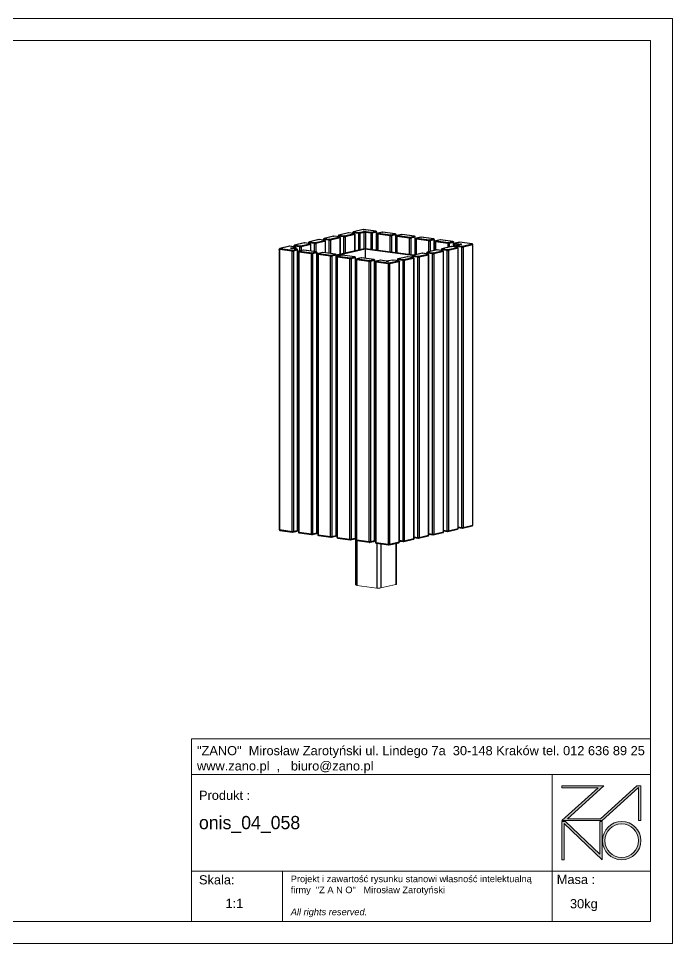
# Model space of a CAD drawing. Header units: millimetres. Extents: x -2011 to 3929, y -1596 to 2604.
# Drawn here: x 959 to 3929, y -1596 to 2604 of the extents above; entities that cross this region are included whole.
import ezdxf

# ---------------------------------------------------------------- set-up
doc = ezdxf.new("R2010")
doc.units = ezdxf.units.MM
doc.layers.add('tabelka', color=155, linetype='Continuous')

# ---------------------------------------------------------------- blocks, each defined once
blk = doc.blocks.new('zano')
at = {"layer": 'Defpoints', "lineweight": 5}
for points in [[(6270.2, 3716.2), (6270.2, 3707.4), (6434.8, 3707.4), (6270.2, 3558.4), (6452.4, 3558.4), (6617.9, 3708.2), (6617.9, 3558.4), (6628.6, 3558.4), (6628.6, 3716.2), (6610.7, 3716.2), (6446.1, 3567.2), (6295.4, 3567.2), (6459.9, 3716.2), (6270.2, 3716.2), (6270.2, 3707.4)], [(6270.2, 3554.4), (6286.2, 3554.4), (6441.7, 3405.6), (6441.7, 3554.4), (6452.4, 3554.4), (6452.4, 3380.5), (6281, 3544.6), (6281, 3380.5), (6270.2, 3380.5)]]:
    blk.add_hatch(color=251, dxfattribs=at).paths.add_polyline_path(points)
h = blk.add_hatch(color=251, dxfattribs=at)
h.paths.add_polyline_path([(6454.7, 3467.4, 1), (6628.6, 3467.4, 1)])
h.paths.add_polyline_path([(6617.9, 3467.4, -1), (6465.4, 3467.4, -1)], flags=16)
at = {"layer": 'Defpoints', "color": 251, "lineweight": 5}
blk.add_lwpolyline([(6434.8, 3707.4), (6270.2, 3558.4), (6452.4, 3558.4), (6617.9, 3708.2), (6617.9, 3558.4), (6628.6, 3558.4), (6628.6, 3716.2), (6610.7, 3716.2), (6446.1, 3567.2), (6295.4, 3567.2), (6459.9, 3716.2), (6270.2, 3716.2), (6270.2, 3707.4), (6432.1, 3707.4)], dxfattribs=at)
for points in [[(6270.2, 3716.2), (6270.2, 3707.4), (6434.8, 3707.4), (6270.2, 3558.4), (6452.4, 3558.4), (6617.9, 3708.2), (6617.9, 3558.4), (6628.6, 3558.4), (6628.6, 3716.2), (6610.7, 3716.2), (6446.1, 3567.2), (6295.4, 3567.2), (6459.9, 3716.2), (6270.2, 3716.2), (6270.2, 3707.4)], [(6270.2, 3554.4), (6286.2, 3554.4), (6441.7, 3405.6), (6441.7, 3554.4), (6452.4, 3554.4), (6452.4, 3380.5), (6281, 3544.6), (6281, 3380.5), (6270.2, 3380.5)]]:
    blk.add_lwpolyline(points, close=True, dxfattribs=at)
for radius in [87, 76.3]:
    blk.add_circle((6541.7, 3467.4), radius, dxfattribs=at)
blk = doc.blocks.new('TABELA')
at = {"layer": 'tabelka', "lineweight": 5}
for p, q in [((4587.4, 3929.4), (6672.4, 3929.4)), ((4587.4, 3767.6), (4587.4, 3929.4)), ((4587.4, 3929.4), (6672.4, 3929.4)), ((6226.5, 3767.6), (6226.5, 3329)), ((4587.4, 3329), (6672.4, 3329)), ((5001.6, 3329), (5001.6, 3100.4)), ((6226.5, 3329), (6226.5, 3100.4))]:
    blk.add_line(p, q, dxfattribs=at)
blk.add_lwpolyline([(4587.4, 3767.6), (6672.4, 3767.6), (6672.4, 3100.4), (4587.4, 3100.4)], close=True, dxfattribs=at)
blk.add_blockref('zano', (0, 0))
at = {"layer": 'tabelka', "lineweight": 5, "attachment_point": 1}
for s, insert, char_height, width in [('{\\fArial|b0|i0|c238|p34;"ZANO"  Mirosław Zarotyński ul. Lindego 7a  30-148 Kraków tel. 012 636 89 25\\Pwww.zano.pl  ,   biuro@zano.pl}', (4613, 3896.9), 41.595, 2040.38), ('{\\fArial|b0|i0|c238|p34;Produkt : }', (4622, 3694.1), 41.595, 265.273), ('{\\fCentury Gothic|b0|i0|c238|p34;onis_04_058}', (4622, 3579.5), 60, 713.135), ('{\\fArial|b0|i0|c238|p34;Skala: }', (4622, 3310.3), 41.595, 191.675), ('{\\fArial|b0|i0|c238|p34;Masa :}', (6246.7, 3312.2), 41.595, 200.457), ('{\\fArial|b0|i0|c238|p34;1:1}', (4742.5, 3203.5), 41.595, 42.482), ('{\\fArial|b0|i0|c238|p34;30kg}', (6306.7, 3201.8), 41.595, 42.482)]:
    blk.add_mtext(s, dxfattribs=dict(at, insert=insert, char_height=char_height, width=width))
at = {"layer": 'tabelka', "color": 1, "lineweight": 5, "insert": (5038.9, 3308.9), "char_height": 30, "width": 1186.12, "attachment_point": 1}
blk.add_mtext('{\\fArial|b0|i0|c0|p34;Projekt i zawartość rysunku stanowi własność intelektualną firmy \\fArial|b0|i0|c238|p34; "Z A N O"   Mirosław Zarotyński\\fArial|b0|i1|c238|p34;\\P\\PAll rights reserved.}', dxfattribs=at)
blk = doc.blocks.new('IZOMETRIA')
for p, q in [((1738.1, 400.2), (1716.3, 395.2)), ((1738.6, 400.2), (1716.7, 395.3)), ((1751.3, 398.5), (1738.6, 400.2)), ((1751.5, 398.6), (1738.8, 400.2)), ((1748.1, 400.9), (1748.1, 399)), ((1761.6, 398.9), (1748.9, 400.6)), ((1748.9, 400.6), (1748.9, 398.9)), ((1771.5, 407.8), (1749.7, 402.8)), ((1772, 407.8), (1750.1, 402.9)), ((1750.1, 402.9), (1762.8, 401.2)), ((1762.8, 401.2), (1784.7, 406.2)), ((1786.3, 404), (1764.4, 399)), ((1784.7, 406.2), (1772, 407.8)), ((1784.9, 406.2), (1772.2, 407.9)), ((1781.5, 408.5), (1781.5, 406.6)), ((1795, 406.5), (1782.3, 408.2)), ((1782.3, 408.2), (1782.3, 406.5)), ((1804.9, 415.4), (1783.1, 410.5)), ((1805.4, 415.5), (1783.5, 410.5)), ((1783.5, 410.5), (1796.2, 408.8)), ((1786.3, 366.6), (1786.3, 404)), ((1786.7, 366.6), (1786.7, 404.2)), ((1795, 368.5), (1795, 406.5)), ((1796.2, 408.8), (1805.9, 411)), ((1807.5, 408.8), (1797.8, 406.6)), ((1797.8, 406.6), (1797.8, 369.2)), ((1834, 411.6), (1805.4, 415.5)), ((1834.2, 411.7), (1805.6, 415.5)), ((1807.5, 371.4), (1807.5, 408.8)), ((1823, 407.2), (1810.3, 408.9)), ((1810.3, 408.9), (1810.3, 371.5)), ((1811.5, 411.1), (1824.3, 409.4)), ((1823, 369.8), (1823, 407.2)), ((1824.3, 409.4), (1834, 411.6)), ((1835.6, 409.5), (1825.8, 407.3)), ((1825.8, 407.3), (1825.8, 369.4)), ((1835.6, 368.1), (1835.6, 409.5)), ((1836, 368), (1836, 409.7)), ((1837.3, 405.5), (1837.3, 367.9)), ((1866.7, 401.4), (1838.1, 405.2)), ((1838.1, 405.2), (1838.1, 367.8)), ((1848.6, 409.6), (1838.9, 407.4)), ((1849.1, 409.6), (1839.3, 407.4)), ((1839.3, 407.4), (1867.9, 403.6)), ((1877.7, 405.8), (1849.1, 409.6)), ((1877.9, 405.8), (1849.3, 409.7)), ((1866.7, 364), (1866.7, 401.4)), ((1867.9, 403.6), (1877.7, 405.8)), ((1879.3, 403.7), (1869.5, 401.4)), ((1869.5, 401.4), (1869.5, 363.6)), ((1879.3, 362.3), (1879.3, 403.7)), ((1879.7, 362.2), (1879.7, 403.9)), ((1881, 399.6), (1881, 362)), ((1910.4, 395.6), (1881.8, 399.4)), ((1881.8, 399.4), (1881.8, 361.9)), ((1892.3, 403.8), (1882.6, 401.6)), ((1892.8, 403.8), (1883, 401.6)), ((1883, 401.6), (1911.6, 397.8)), ((1921.4, 400), (1892.8, 403.8)), ((1921.6, 400), (1893, 403.8)), ((1911.6, 397.8), (1921.4, 400)), ((1647.9, 378.1), (1647.9, 376.2)), ((1671.3, 385), (1649.4, 380)), ((1671.8, 385), (1649.9, 380)), ((1649.9, 380), (1662.6, 378.3)), ((1662.6, 378.3), (1684.5, 383.3)), ((1686.1, 381.1), (1664.2, 376.2)), ((1684.5, 383.3), (1671.8, 385)), ((1684.7, 383.3), (1672, 385)), ((1681.3, 385.7), (1681.3, 383.8)), ((1694.8, 383.7), (1682.1, 385.4)), ((1682.1, 385.4), (1682.1, 383.7)), ((1704.7, 392.6), (1682.9, 387.6)), ((1705.2, 392.6), (1683.3, 387.6)), ((1683.3, 387.6), (1696, 386)), ((1686.1, 366.7), (1686.1, 381.1)), ((1686.5, 366.7), (1686.5, 381.4)), ((1694.8, 365.6), (1694.8, 383.7)), ((1696, 386), (1717.9, 390.9)), ((1719.5, 388.8), (1697.6, 383.8)), ((1697.6, 383.8), (1697.6, 365.2)), ((1717.9, 390.9), (1705.2, 392.6)), ((1718.1, 390.9), (1705.4, 392.6)), ((1714.7, 393.3), (1714.7, 391.4)), ((1728.2, 391.3), (1715.5, 393)), ((1715.5, 393), (1715.5, 391.3)), ((1716.7, 395.3), (1729.4, 393.6)), ((1719.5, 362.3), (1719.5, 388.8)), ((1719.9, 362.2), (1719.9, 389)), ((1728.2, 361.1), (1728.2, 391.3)), ((1729.4, 393.6), (1751.3, 398.5)), ((1752.9, 396.4), (1731, 391.4)), ((1731, 391.4), (1731, 360.7)), ((1752.9, 358.9), (1752.9, 396.4)), ((1753.3, 359), (1753.3, 396.6)), ((1761.6, 360.9), (1761.6, 398.9)), ((1764.4, 399), (1764.4, 361.6)), ((1910.4, 358.1), (1910.4, 395.6)), ((1922.9, 397.8), (1913.2, 395.6)), ((1913.2, 395.6), (1913.2, 357.8)), ((1922.9, 357.7), (1922.9, 397.8)), ((1923.4, 357.8), (1923.4, 398)), ((1924.7, 393.8), (1924.7, 358.1)), ((1954.1, 389.7), (1925.5, 393.5)), ((1925.5, 393.5), (1925.5, 358.3)), ((1936, 398), (1926.3, 395.8)), ((1936.5, 398), (1926.7, 395.8)), ((1926.7, 395.8), (1955.3, 392)), ((1965.1, 394.2), (1936.5, 398)), ((1965.3, 394.2), (1936.7, 398)), ((1954.1, 364.8), (1954.1, 389.7)), ((1955.3, 392), (1965.1, 394.2)), ((1966.6, 392), (1956.9, 389.8)), ((1956.9, 389.8), (1956.9, 365.5)), ((1966.6, 367.7), (1966.6, 392)), ((1967.1, 367.8), (1967.1, 392.2)), ((1968.4, 388), (1968.4, 368.1)), ((1997.8, 383.9), (1969.2, 387.7)), ((1969.2, 387.7), (1969.2, 368.3)), ((1979.7, 392.2), (1970, 390)), ((1980.1, 392.2), (1970.4, 390)), ((1970.4, 390), (1999, 386.2)), ((2008.7, 388.4), (1980.1, 392.2)), ((2009, 388.4), (1980.4, 392.2)), ((1997.8, 374.8), (1997.8, 383.9)), ((1999, 386.2), (2008.7, 388.4)), ((2010.3, 386.2), (2000.6, 384)), ((2000.6, 384), (2000.6, 375.4)), ((2010.3, 376.2), (2010.3, 386.2)), ((2010.7, 376.1), (2010.7, 386.4)), ((2012.1, 382.2), (2012.1, 375.9)), ((2023.1, 380.5), (2012.9, 381.9)), ((2012.9, 381.9), (2012.9, 375.8)), ((2023.4, 386.3), (2013.7, 384.1)), ((2023.8, 386.4), (2014.1, 384.2)), ((2014.1, 384.2), (2026.8, 382.5)), ((2027.1, 381.5), (2017.4, 379.3)), ((2027.6, 381.5), (2017.9, 379.3)), ((2017.9, 379.3), (2030.6, 377.6)), ((2052.4, 382.6), (2023.8, 386.4)), ((2052.7, 382.6), (2024.1, 386.4)), ((2030.6, 377.6), (2052.4, 382.6)), ((2054, 380.4), (2032.2, 375.4)), ((2054, -255.7), (2054, 380.4)), ((2054.4, -255.5), (2054.4, 380.6)), ((1614.5, 370.5), (1614.5, -265.7)), ((1643.9, 366.4), (1615.3, 370.2)), ((1615.3, 370.2), (1615.3, -265.9)), ((1637.9, 377.4), (1616, 372.4)), ((1638.4, 377.4), (1616.5, 372.4)), ((1616.5, 372.4), (1645.1, 368.6)), ((1651.1, 375.7), (1638.4, 377.4)), ((1651.3, 375.7), (1638.6, 377.4)), ((1641.3, 373.5), (1651.1, 375.7)), ((1654.8, 370.8), (1642.1, 372.5)), ((1655.1, 370.8), (1642.4, 372.5)), ((1643.9, -269.8), (1643.9, 366.4)), ((1645.1, 368.6), (1654.8, 370.8)), ((1652.7, 373.5), (1646.1, 372)), ((1656.4, 368.6), (1646.7, 366.4)), ((1646.7, 366.4), (1646.7, -269.7)), ((1661.4, 376.1), (1648.7, 377.8)), ((1648.7, 377.8), (1648.7, 376.1)), ((1652.7, 371.2), (1652.7, 373.5)), ((1653.1, 371.1), (1653.1, 373.7)), ((1656.4, -267.5), (1656.4, 368.6)), ((1656.8, -267.3), (1656.8, 368.9)), ((1658.2, 364.6), (1658.2, -271.5)), ((1687.6, 360.6), (1659, 364.4)), ((1659, 364.4), (1659, -271.8)), ((1669.5, 368.8), (1659.7, 366.6)), ((1669.9, 368.8), (1660.2, 366.6)), ((1660.2, 366.6), (1688.8, 362.8)), ((1661.4, 367), (1661.4, 376.1)), ((1664.2, 376.2), (1664.2, 367.6)), ((1698.5, 365), (1669.9, 368.8)), ((1698.8, 365), (1670.2, 368.8)), ((1687.6, -275.6), (1687.6, 360.6)), ((1688.8, 362.8), (1698.5, 365)), ((1700.1, 362.8), (1690.4, 360.6)), ((1690.4, 360.6), (1690.4, -275.5)), ((1700.1, -273.3), (1700.1, 362.8)), ((1700.5, -273.1), (1700.5, 363)), ((1701.9, 358.8), (1701.9, -277.3)), ((1731.3, 354.7), (1702.7, 358.5)), ((1702.7, 358.5), (1702.7, -277.6)), ((1713.2, 363), (1703.4, 360.8)), ((1713.6, 363), (1703.9, 360.8)), ((1703.9, 360.8), (1732.5, 357)), ((1742.2, 359.2), (1713.6, 363)), ((1742.5, 359.2), (1713.9, 363)), ((1732.5, 357), (1742.2, 359.2)), ((1743.8, 357), (1734.1, 354.8)), ((1743.8, -279.1), (1743.8, 357)), ((1807.5, 371.4), (1744.2, 357)), ((1809.1, 371.2), (1744.2, 356.4)), ((1809.2, 371.1), (1744.2, 356.3)), ((1809.6, 370.6), (1744.2, 355.7)), ((1744.2, -278.9), (1744.2, 357.2)), ((1756.8, 357.2), (1747.1, 355)), ((1757.3, 357.2), (1747.6, 355)), ((1785.9, 353.4), (1757.3, 357.2)), ((1786.2, 353.4), (1757.6, 357.2)), ((1918.2, 356.7), (1809.1, 371.2)), ((1809.1, 371.2), (1809.1, 371)), ((1917.9, 356.6), (1809.2, 371.1)), ((1916.8, 356.3), (1809.6, 370.6)), ((1809.6, 370.6), (1809.6, 350.3)), ((1919.5, 356.9), (1810.3, 371.5)), ((1939.1, 361.4), (1917.2, 356.4)), ((1939.5, 361.4), (1917.7, 356.4)), ((1930.4, 354.7), (1952.2, 359.7)), ((1953.8, 357.5), (1932, 352.6)), ((1952.2, 359.7), (1939.5, 361.4)), ((1952.5, 359.7), (1939.8, 361.4)), ((1949.1, 362.1), (1949.1, 360.2)), ((1962.6, 360.1), (1949.8, 361.8)), ((1949.8, 361.8), (1949.8, 360.1)), ((1972.5, 369), (1950.6, 364)), ((1972.9, 369), (1951.1, 364.1)), ((1951.1, 364.1), (1963.8, 362.4)), ((1953.8, -278.6), (1953.8, 357.5)), ((1954.2, -278.4), (1954.2, 357.8)), ((1962.6, -276), (1962.6, 360.1)), ((1963.8, 362.4), (1985.6, 367.3)), ((1987.2, 365.2), (1965.4, 360.2)), ((1965.4, 360.2), (1965.4, -275.9)), ((1985.6, 367.3), (1972.9, 369)), ((1985.9, 367.4), (1973.2, 369)), ((1982.5, 369.7), (1982.5, 367.8)), ((1996, 367.7), (1983.3, 369.4)), ((1983.3, 369.4), (1983.3, 367.7)), ((2005.9, 376.6), (1984, 371.6)), ((2006.3, 376.6), (1984.5, 371.7)), ((1984.5, 371.7), (1997.2, 370)), ((1987.2, -271), (1987.2, 365.2)), ((1987.6, -270.8), (1987.6, 365.4)), ((1996, -268.4), (1996, 367.7)), ((1997.2, 370), (2019, 374.9)), ((2020.6, 372.8), (1998.8, 367.8)), ((1998.8, 367.8), (1998.8, -268.3)), ((2019, 374.9), (2006.3, 376.6)), ((2019.3, 375), (2006.6, 376.7)), ((2015.9, 377.3), (2015.9, 375.4)), ((2029.4, 375.3), (2016.7, 377)), ((2016.7, 377), (2016.7, 375.3)), ((2020.6, -263.4), (2020.6, 372.8)), ((2021, -263.1), (2021, 373)), ((2029.4, -260.8), (2029.4, 375.3)), ((2032.2, 375.4), (2032.2, -260.7)), ((1658.2, 337.4), (1656.8, 337.1)), ((1658.2, 336.8), (1656.8, 336.5)), ((1658.2, 336.7), (1656.8, 336.3)), ((1658.2, 336.1), (1656.8, 335.8)), ((1701.9, 347.3), (1700.5, 347)), ((1701.9, 346.8), (1700.5, 346.4)), ((1701.9, 346.6), (1700.5, 346.3)), ((1701.9, 346), (1700.5, 345.7)), ((1731.3, -281.4), (1731.3, 354.7)), ((1734.1, 354.8), (1734.1, -281.3)), ((1745.6, 353), (1745.6, -283.1)), ((1775, 348.9), (1746.4, 352.7)), ((1746.4, 352.7), (1746.4, -283.4)), ((1747.6, 355), (1776.2, 351.2)), ((1775, -287.2), (1775, 348.9)), ((1776.2, 351.2), (1785.9, 353.4)), ((1787.5, 351.2), (1777.8, 349)), ((1777.8, 349), (1777.8, -287.1)), ((1787.5, -284.9), (1787.5, 351.2)), ((1787.9, -284.7), (1787.9, 351.4)), ((1789.3, 347.2), (1789.3, -288.9)), ((1818.7, 343.1), (1790.1, 346.9)), ((1790.1, 346.9), (1790.1, -289.2)), ((1800.5, 351.3), (1790.8, 349.1)), ((1801, 351.4), (1791.3, 349.2)), ((1791.3, 349.2), (1819.9, 345.3)), ((1829.6, 347.6), (1801, 351.4)), ((1829.9, 347.6), (1801.3, 351.4)), ((1818.7, -293), (1818.7, 343.1)), ((1819.9, 345.3), (1829.6, 347.6)), ((1831.2, 345.4), (1821.5, 343.2)), ((1821.5, 343.2), (1821.5, -293)), ((1831.2, -290.7), (1831.2, 345.4)), ((1831.6, -290.5), (1831.6, 345.6)), ((1833, 341.4), (1833, -294.8)), ((1862.4, 337.3), (1833.8, 341.1)), ((1833.8, 341.1), (1833.8, -295)), ((1844.2, 345.5), (1834.5, 343.3)), ((1844.7, 345.5), (1835, 343.3)), ((1835, 343.3), (1863.6, 339.5)), ((1857.4, 343.9), (1844.7, 345.5)), ((1857.7, 343.9), (1844.9, 345.6)), ((1862.4, -298.8), (1862.4, 337.3)), ((1872.3, 346.2), (1862.6, 344)), ((1872.7, 346.2), (1863, 344)), ((1863.6, 339.5), (1885.4, 344.5)), ((1887, 342.3), (1865.2, 337.3)), ((1865.2, 337.3), (1865.2, -298.8)), ((1885.4, 344.5), (1872.7, 346.2)), ((1885.7, 344.5), (1873, 346.2)), ((1882.3, 346.9), (1882.3, 345)), ((1895.8, 344.9), (1883, 346.6)), ((1883, 346.6), (1883, 344.9)), ((1905.7, 353.8), (1883.8, 348.8)), ((1906.1, 353.8), (1884.3, 348.8)), ((1884.3, 348.8), (1897, 347.1)), ((1887, -293.8), (1887, 342.3)), ((1887.4, -293.6), (1887.4, 342.5)), ((1895.8, -291.2), (1895.8, 344.9)), ((1897, 347.1), (1918.8, 352.1)), ((1920.4, 349.9), (1898.6, 345)), ((1898.6, 345), (1898.6, -291.2)), ((1918.8, 352.1), (1906.1, 353.8)), ((1919.1, 352.1), (1906.4, 353.8)), ((1915.7, 354.5), (1915.7, 352.6)), ((1929.2, 352.5), (1916.4, 354.2)), ((1916.4, 354.2), (1916.4, 352.5)), ((1917.7, 356.4), (1930.4, 354.7)), ((1920.4, -286.2), (1920.4, 349.9)), ((1920.8, -286), (1920.8, 350.1)), ((1929.2, -283.6), (1929.2, 352.5)), ((1932, 352.6), (1932, -283.6)), ((1656.8, 332.6), (1658.2, 332.4)), ((1656.8, 332.2), (1658.2, 332)), ((1656.8, 332.1), (1658.2, 331.9)), ((1656.8, 331.6), (1658.2, 331.4)), ((1700.5, 326.8), (1701.9, 326.6)), ((1700.5, 326.3), (1701.9, 326.2)), ((1700.5, 326.2), (1701.9, 326.1)), ((1700.5, 325.8), (1701.9, 325.6)), ((1744.2, 321), (1745.6, 320.8)), ((1744.2, 320.5), (1745.6, 320.3)), ((1744.2, 320.4), (1745.6, 320.2)), ((1744.2, 320), (1745.6, 319.8)), ((1787.9, 315.1), (1789.3, 315)), ((1787.9, 314.7), (1789.3, 314.5)), ((1787.9, 314.6), (1789.3, 314.4)), ((1787.9, 314.2), (1789.3, 314)), ((1831.6, 309.3), (1833, 309.1)), ((1831.6, 308.9), (1833, 308.7)), ((1831.6, 308.8), (1833, 308.6)), ((1831.6, 308.3), (1833, 308.2)), ((1656.8, -229.7), (1658.2, -229.9)), ((1700.5, -235.5), (1701.9, -235.7)), ((1700.5, -251.7), (1701.9, -251.4)), ((1744.2, -241.3), (1745.6, -241.5)), ((1744.2, -241.7), (1745.4, -241.5)), ((1744.2, -243.2), (1745.6, -242.9)), ((1787.9, -247.1), (1789.3, -247.3)), ((1788, -247.1), (1788, -391.5)), ((1615.3, -265.9), (1643.9, -269.8)), ((1616.2, -267.7), (1644.8, -271.5)), ((1645.5, -271.4), (1655.3, -269.2)), ((1646.7, -269.7), (1656.4, -267.5)), ((1656.8, -259.4), (1658.2, -259.6)), ((1656.8, -261), (1658.2, -261.2)), ((1659, -271.8), (1687.6, -275.6)), ((1700.5, -253.2), (1701.9, -252.9)), ((1831.6, -252.9), (1833, -253.1)), ((1964.2, -277.7), (1986.1, -272.7)), ((1965.4, -275.9), (1987.2, -271)), ((1987.6, -267.3), (1996, -268.4)), ((1987.6, -268.9), (1996.9, -270.1)), ((1997.6, -270.1), (2019.5, -265.1)), ((1998.8, -268.3), (2020.6, -263.4)), ((2021, -259.7), (2029.4, -260.8)), ((2021, -261.3), (2030.3, -262.5)), ((2031, -262.5), (2052.9, -257.5)), ((2032.2, -260.7), (2054, -255.7)), ((1659.9, -273.5), (1688.5, -277.3)), ((1689.2, -277.2), (1698.9, -275)), ((1690.4, -275.5), (1700.1, -273.3)), ((1702.7, -277.6), (1731.3, -281.4)), ((1703.6, -279.3), (1732.2, -283.1)), ((1732.9, -283.1), (1742.6, -280.9)), ((1734.1, -281.3), (1743.8, -279.1)), ((1746.4, -283.4), (1775, -287.2)), ((1747.3, -285.1), (1775.9, -288.9)), ((1776.6, -288.9), (1786.3, -286.7)), ((1777.8, -287.1), (1787.5, -284.9)), ((1790.1, -289.2), (1818.7, -293)), ((1790.5, -290.8), (1790.5, -392.4)), ((1791, -290.9), (1819.6, -294.7)), ((1820.3, -294.7), (1830, -292.5)), ((1821.5, -293), (1831.2, -290.7)), ((1865.2, -298.8), (1887, -293.8)), ((1887.4, -290.1), (1895.8, -291.2)), ((1887.4, -291.7), (1896.7, -292.9)), ((1897.4, -292.9), (1919.3, -287.9)), ((1898.6, -291.2), (1920.4, -286.2)), ((1920.8, -282.5), (1929.2, -283.6)), ((1920.8, -284.1), (1930.1, -285.3)), ((1930.8, -285.3), (1952.7, -280.3)), ((1932, -283.6), (1953.8, -278.6)), ((1954.2, -274.9), (1962.6, -276)), ((1954.2, -276.5), (1963.5, -277.7)), ((1833.8, -295), (1862.4, -298.8)), ((1834.7, -296.7), (1863.3, -300.6)), ((1835.9, -296.9), (1835.9, -398.5)), ((1844.9, -298.1), (1844.9, -398.2)), ((1864, -300.5), (1885.9, -295.5)), ((1879.6, -297), (1879.6, -390.3)), ((1881, -389.7), (1881, -296.7))]:
    blk.add_line(p, q)
at = {"color": 7, "linetype": 'Continuous', "lineweight": 15}
for p, q in [((1790.5, -392.4), (1835.9, -398.5)), ((1844.9, -398.2), (1879.6, -390.3))]:
    blk.add_line(p, q, dxfattribs=at)
at = {"flags": 128}
for points in [[(1738.1, 400.2), (1738.3, 400.2), (1738.6, 400.2)], [(1738.8, 400.2), (1738.8, 400.3), (1738.6, 400.2)], [(1750.1, 402.9), (1749.8, 402.9), (1749.7, 402.8)], [(1771.5, 407.8), (1771.7, 407.9), (1772, 407.8)], [(1772.2, 407.9), (1772.2, 407.9), (1772, 407.8)], [(1782.3, 408.2), (1782, 408.3), (1781.8, 408.3), (1781.6, 408.4), (1781.5, 408.5), (1781.5, 408.5)], [(1783.5, 410.5), (1783.2, 410.5), (1783.1, 410.5)], [(1784.9, 406.2), (1784.9, 406.2), (1784.7, 406.2)], [(1786.3, 404), (1786.5, 404), (1786.6, 404.1), (1786.7, 404.2), (1786.7, 404.2)], [(1805.4, 415.5), (1805.1, 415.5), (1804.9, 415.4)], [(1805.4, 415.5), (1805.6, 415.5), (1805.6, 415.5)], [(1834, 411.6), (1834.2, 411.7), (1834.2, 411.7)], [(1836, 409.7), (1836, 409.7), (1835.9, 409.6), (1835.8, 409.5), (1835.6, 409.5)], [(1838.9, 407.4), (1839, 407.4), (1839.3, 407.4)], [(1848.6, 409.6), (1848.8, 409.6), (1849.1, 409.6)], [(1849.3, 409.7), (1849.3, 409.7), (1849.1, 409.6)], [(1877.7, 405.8), (1877.9, 405.8), (1877.9, 405.8)], [(1879.3, 403.7), (1879.5, 403.7), (1879.6, 403.8), (1879.7, 403.8), (1879.7, 403.9)], [(1882.6, 401.6), (1882.7, 401.6), (1883, 401.6)], [(1892.3, 403.8), (1892.4, 403.8), (1892.8, 403.8)], [(1893, 403.8), (1893, 403.8), (1892.8, 403.8)], [(1921.4, 400), (1921.6, 400), (1921.6, 400)], [(1649.9, 380), (1649.6, 380), (1649.4, 380)], [(1671.3, 385), (1671.4, 385), (1671.8, 385)], [(1672, 385), (1672, 385), (1671.8, 385)], [(1683.3, 387.6), (1683, 387.6), (1682.9, 387.6)], [(1684.7, 383.3), (1684.7, 383.3), (1684.5, 383.3)], [(1686.1, 381.1), (1686.3, 381.2), (1686.4, 381.3), (1686.5, 381.3), (1686.5, 381.4)], [(1704.7, 392.6), (1704.9, 392.6), (1705.2, 392.6)], [(1705.4, 392.6), (1705.4, 392.6), (1705.2, 392.6)], [(1716.7, 395.3), (1716.4, 395.3), (1716.3, 395.2)], [(1718.1, 390.9), (1718.1, 390.9), (1717.9, 390.9)], [(1719.5, 388.8), (1719.7, 388.8), (1719.8, 388.9), (1719.9, 388.9), (1719.9, 389)], [(1751.5, 398.6), (1751.5, 398.6), (1751.3, 398.5)], [(1752.9, 396.4), (1753.1, 396.4), (1753.2, 396.5), (1753.3, 396.6), (1753.3, 396.6)], [(1922.9, 397.8), (1923.2, 397.9), (1923.3, 398), (1923.4, 398), (1923.4, 398)], [(1926.3, 395.8), (1926.4, 395.8), (1926.7, 395.8)], [(1936, 398), (1936.1, 398), (1936.5, 398)], [(1936.7, 398), (1936.7, 398), (1936.5, 398)], [(1965.1, 394.2), (1965.3, 394.2), (1965.3, 394.2)], [(1966.6, 392), (1966.8, 392.1), (1967, 392.1), (1967.1, 392.2), (1967.1, 392.2)], [(1970, 390), (1970.1, 390), (1970.4, 390)], [(1979.7, 392.2), (1979.8, 392.2), (1980.1, 392.2)], [(1980.4, 392.2), (1980.4, 392.2), (1980.1, 392.2)], [(2008.7, 388.4), (2009, 388.4), (2009, 388.4)], [(2010.3, 386.2), (2010.5, 386.3), (2010.7, 386.3), (2010.7, 386.4), (2010.7, 386.4)], [(2012.9, 381.9), (2012.6, 382), (2012.4, 382), (2012.2, 382.1), (2012.1, 382.1), (2012.1, 382.2)], [(2014.1, 384.2), (2013.8, 384.2), (2013.7, 384.1)], [(2017.4, 379.3), (2017.6, 379.3), (2017.9, 379.3)], [(2023.4, 386.3), (2023.5, 386.4), (2023.8, 386.4)], [(2023.8, 386.4), (2024.1, 386.4), (2024.1, 386.4)], [(2027.6, 381.5), (2028, 381.6), (2028.3, 381.7), (2028.4, 381.9), (2028.4, 382), (2028.2, 382.1), (2027.9, 382.3), (2027.4, 382.4), (2026.8, 382.5)], [(2027.1, 381.5), (2027.3, 381.5), (2027.6, 381.5)], [(2052.4, 382.6), (2052.7, 382.6), (2052.7, 382.6)], [(2054.4, 380.6), (2054.4, 380.6), (2054.4, 380.5), (2054.2, 380.4), (2054, 380.4)], [(1615.3, 370.2), (1615, 370.2), (1614.8, 370.3), (1614.6, 370.3), (1614.5, 370.4), (1614.5, 370.5)], [(1616.5, 372.4), (1616.2, 372.4), (1616, 372.4)], [(1638.4, 377.4), (1638, 377.4), (1637.9, 377.4)], [(1638.4, 377.4), (1638.6, 377.4), (1638.6, 377.4)], [(1641.3, 373.5), (1640.9, 373.4), (1640.7, 373.3), (1640.5, 373.1), (1640.6, 373), (1640.7, 372.9), (1641.1, 372.7), (1641.5, 372.6), (1642.1, 372.5)], [(1642.4, 372.5), (1642.3, 372.5), (1642.1, 372.5)], [(1651.3, 375.7), (1651.3, 375.7), (1651.1, 375.7)], [(1653.1, 373.7), (1653.1, 373.7), (1653, 373.7), (1652.9, 373.6), (1652.7, 373.5)], [(1655.1, 370.8), (1655, 370.8), (1654.8, 370.8)], [(1656.8, 368.9), (1656.8, 368.8), (1656.7, 368.8), (1656.6, 368.7), (1656.4, 368.6)], [(1659.7, 366.6), (1659.9, 366.6), (1660.2, 366.6)], [(1669.5, 368.8), (1669.6, 368.8), (1669.9, 368.8)], [(1670.2, 368.8), (1670.1, 368.8), (1669.9, 368.8)], [(1698.5, 365), (1698.7, 365), (1698.8, 365)], [(1700.1, 362.8), (1700.3, 362.9), (1700.4, 363), (1700.5, 363), (1700.5, 363)], [(1703.4, 360.8), (1703.6, 360.8), (1703.9, 360.8)], [(1713.2, 363), (1713.3, 363), (1713.6, 363)], [(1713.9, 363), (1713.8, 363), (1713.6, 363)], [(1742.2, 359.2), (1742.4, 359.2), (1742.5, 359.2)], [(1743.8, 357), (1744, 357.1), (1744.1, 357.1), (1744.2, 357.2), (1744.2, 357.2)], [(1756.8, 357.2), (1757, 357.2), (1757.3, 357.2)], [(1757.6, 357.2), (1757.5, 357.2), (1757.3, 357.2)], [(1939.1, 361.4), (1939.2, 361.4), (1939.5, 361.4)], [(1939.8, 361.4), (1939.8, 361.4), (1939.5, 361.4)], [(1951.1, 364.1), (1950.8, 364.1), (1950.6, 364)], [(1952.5, 359.7), (1952.5, 359.7), (1952.2, 359.7)], [(1953.8, 357.5), (1954, 357.6), (1954.2, 357.7), (1954.2, 357.7), (1954.2, 357.8)], [(1972.5, 369), (1972.6, 369), (1972.9, 369)], [(1973.2, 369), (1973.2, 369), (1972.9, 369)], [(1984.5, 371.7), (1984.2, 371.7), (1984, 371.6)], [(1985.9, 367.4), (1985.9, 367.4), (1985.6, 367.3)], [(1987.2, 365.2), (1987.4, 365.2), (1987.6, 365.3), (1987.6, 365.3), (1987.6, 365.4)], [(2005.9, 376.6), (2006, 376.6), (2006.3, 376.6)], [(2006.6, 376.7), (2006.6, 376.7), (2006.3, 376.6)], [(2016.7, 377), (2016.4, 377.1), (2016.1, 377.1), (2016, 377.2), (2015.9, 377.3), (2015.9, 377.3)], [(2019.3, 375), (2019.3, 375), (2019, 374.9)], [(2020.6, 372.8), (2020.8, 372.8), (2021, 372.9), (2021, 373), (2021, 373)], [(1747.1, 355), (1747.3, 355), (1747.6, 355)], [(1785.9, 353.4), (1786.1, 353.4), (1786.2, 353.4)], [(1787.5, 351.2), (1787.7, 351.3), (1787.8, 351.3), (1787.9, 351.4), (1787.9, 351.4)], [(1790.8, 349.1), (1791, 349.2), (1791.3, 349.2)], [(1800.5, 351.3), (1800.7, 351.4), (1801, 351.4)], [(1801.3, 351.4), (1801.2, 351.4), (1801, 351.4)], [(1829.6, 347.6), (1829.8, 347.6), (1829.9, 347.6)], [(1831.2, 345.4), (1831.4, 345.4), (1831.5, 345.5), (1831.6, 345.6), (1831.6, 345.6)], [(1833.8, 341.1), (1833.5, 341.1), (1833.2, 341.2), (1833.1, 341.3), (1833, 341.3), (1833, 341.4)], [(1835, 343.3), (1834.7, 343.3), (1834.5, 343.3)], [(1844.2, 345.5), (1844.4, 345.6), (1844.7, 345.5)], [(1844.9, 345.6), (1844.9, 345.6), (1844.7, 345.5)], [(1857.7, 343.9), (1857.6, 343.9), (1857.4, 343.9)], [(1862.6, 344), (1862.7, 344), (1863, 344)], [(1872.3, 346.2), (1872.4, 346.2), (1872.7, 346.2)], [(1872.7, 346.2), (1873, 346.2), (1873, 346.2)], [(1884.3, 348.8), (1883.9, 348.8), (1883.8, 348.8)], [(1885.7, 344.5), (1885.7, 344.5), (1885.4, 344.5)], [(1887.4, 342.5), (1887.4, 342.5), (1887.4, 342.4), (1887.2, 342.4), (1887, 342.3)], [(1905.7, 353.8), (1905.8, 353.8), (1906.1, 353.8)], [(1906.4, 353.8), (1906.4, 353.8), (1906.1, 353.8)], [(1917.7, 356.4), (1917.3, 356.4), (1917.2, 356.4)], [(1919.1, 352.1), (1919.1, 352.1), (1918.8, 352.1)], [(1920.4, 349.9), (1920.6, 350), (1920.8, 350.1), (1920.8, 350.1), (1920.8, 350.1)], [(1615.3, -265.9), (1615, -265.9), (1614.8, -265.8), (1614.6, -265.8), (1614.5, -265.7), (1614.5, -265.7)], [(1615.3, -265.9), (1615.3, -266.3), (1615.4, -266.7), (1615.5, -267), (1615.6, -267.3), (1615.8, -267.5), (1616, -267.6), (1616.2, -267.7)], [(1643.9, -269.8), (1643.9, -270.1), (1644, -270.5), (1644.1, -270.8), (1644.2, -271.1), (1644.4, -271.3), (1644.6, -271.4), (1644.8, -271.5)], [(1656.8, -267.3), (1656.8, -267.3), (1656.7, -267.4), (1656.6, -267.4), (1656.4, -267.5)], [(1659.9, -273.5), (1659.7, -273.4), (1659.5, -273.3), (1659.3, -273.1), (1659.2, -272.8), (1659.1, -272.5), (1659, -272.1), (1659, -271.8)], [(1987.2, -271), (1987.4, -270.9), (1987.6, -270.8), (1987.6, -270.8), (1987.6, -270.8)], [(1996, -268.4), (1996, -268.8), (1996.1, -269.1), (1996.2, -269.5), (1996.3, -269.7), (1996.5, -269.9), (1996.7, -270.1), (1996.9, -270.1)], [(2020.6, -263.4), (2020.8, -263.3), (2021, -263.2), (2021, -263.2), (2021, -263.1)], [(2029.4, -260.8), (2029.4, -261.2), (2029.5, -261.5), (2029.6, -261.8), (2029.7, -262.1), (2029.9, -262.3), (2030.1, -262.4), (2030.3, -262.5)], [(2054.4, -255.5), (2054.4, -255.6), (2054.4, -255.6), (2054.2, -255.7), (2054, -255.7)], [(1687.6, -275.6), (1687.6, -276), (1687.7, -276.3), (1687.8, -276.6), (1687.9, -276.9), (1688.1, -277.1), (1688.3, -277.2), (1688.5, -277.3)], [(1700.1, -273.3), (1700.3, -273.2), (1700.4, -273.2), (1700.5, -273.1), (1700.5, -273.1)], [(1703.6, -279.3), (1703.4, -279.2), (1703.2, -279.1), (1703, -278.9), (1702.9, -278.6), (1702.8, -278.3), (1702.7, -278), (1702.7, -277.6)], [(1731.3, -281.4), (1731.3, -281.8), (1731.4, -282.1), (1731.5, -282.4), (1731.6, -282.7), (1731.8, -282.9), (1732, -283), (1732.2, -283.1)], [(1743.8, -279.1), (1744, -279.1), (1744.1, -279), (1744.2, -278.9), (1744.2, -278.9)], [(1747.3, -285.1), (1747.1, -285.1), (1746.9, -284.9), (1746.7, -284.7), (1746.6, -284.4), (1746.5, -284.1), (1746.4, -283.8), (1746.4, -283.4)], [(1775, -287.2), (1775, -287.6), (1775.1, -287.9), (1775.2, -288.3), (1775.3, -288.5), (1775.5, -288.7), (1775.7, -288.9), (1775.9, -288.9)], [(1787.5, -284.9), (1787.7, -284.9), (1787.8, -284.8), (1787.9, -284.7), (1787.9, -284.7)], [(1791, -290.9), (1790.8, -290.9), (1790.6, -290.7), (1790.4, -290.5), (1790.3, -290.3), (1790.1, -290), (1790.1, -289.6), (1790.1, -289.2)], [(1818.7, -293), (1818.7, -293.4), (1818.7, -293.8), (1818.9, -294.1), (1819, -294.3), (1819.2, -294.5), (1819.4, -294.7), (1819.6, -294.7)], [(1831.2, -290.7), (1831.4, -290.7), (1831.5, -290.6), (1831.6, -290.6), (1831.6, -290.5)], [(1887.4, -293.6), (1887.4, -293.6), (1887.4, -293.7), (1887.2, -293.7), (1887, -293.8)], [(1895.8, -291.2), (1895.8, -291.6), (1895.8, -292), (1896, -292.3), (1896.1, -292.5), (1896.3, -292.7), (1896.5, -292.9), (1896.7, -292.9)], [(1920.4, -286.2), (1920.6, -286.1), (1920.8, -286.1), (1920.8, -286), (1920.8, -286)], [(1929.2, -283.6), (1929.2, -284), (1929.2, -284.4), (1929.4, -284.7), (1929.5, -284.9), (1929.7, -285.1), (1929.9, -285.3), (1930.1, -285.3)], [(1953.8, -278.6), (1954, -278.5), (1954.2, -278.5), (1954.2, -278.4), (1954.2, -278.4)], [(1962.6, -276), (1962.6, -276.4), (1962.7, -276.7), (1962.8, -277.1), (1962.9, -277.3), (1963.1, -277.5), (1963.3, -277.7), (1963.5, -277.7)], [(1833.8, -295), (1833.5, -295), (1833.2, -294.9), (1833.1, -294.9), (1833, -294.8), (1833, -294.8)], [(1833.8, -295), (1833.8, -295.4), (1833.8, -295.8), (1834, -296.1), (1834.1, -296.3), (1834.3, -296.6), (1834.5, -296.7), (1834.7, -296.7)], [(1862.4, -298.8), (1862.4, -299.2), (1862.4, -299.6), (1862.6, -299.9), (1862.7, -300.2), (1862.9, -300.4), (1863.1, -300.5), (1863.3, -300.6)]]:
    blk.add_lwpolyline(points, dxfattribs=at)
at = {"color": 7, "linetype": 'Continuous', "lineweight": 15, "flags": 128}
blk.add_lwpolyline([(1879.6, -390.3), (1880.3, -390.1), (1880.7, -389.9), (1880.9, -389.7), (1881, -389.7)], dxfattribs=at)
for centre, radius, start, end in [((1738.6, 398.3), 2, 82.4159, 102.8348), ((1750.1, 400.9), 2, 102.8348, 180), ((1748.8, 401.7), 1.04, 227.0122, 274.1655), ((1751.1, 400.9), 2.24, 116.835, 186.3585), ((1763.8, 399.2), 2.24, 116.835, 186.3585), ((1762.3, 399.1), 2.12, 356.4788, 75.6705), ((1772, 405.9), 2, 82.4159, 102.8348), ((1783.5, 408.5), 2, 102.8348, 180), ((1784.5, 408.5), 2.24, 116.835, 186.3585), ((1784.2, 404.1), 2.12, 356.4788, 75.6705), ((1784.7, 404.2), 2, 360, 82.4159), ((1797.2, 406.8), 2.24, 116.835, 186.3585), ((1796.2, 415.8), 9.31, 262.6696, 279.9941), ((1795.7, 406.7), 2.12, 356.4788, 75.6705), ((1805.4, 413.5), 2, 82.4159, 102.8348), ((1809.2, 392.7), 18.6, 82.6697, 99.9941), ((1805.4, 408.9), 2.12, 356.4788, 75.6705), ((1809.1, 399.6), 9.31, 82.6697, 99.994), ((1812.6, 409.1), 2.24, 116.8349, 186.3584), ((1825.3, 407.4), 2.24, 116.8349, 186.3584), ((1824.2, 416.4), 9.31, 262.6697, 279.9942), ((1823.7, 407.4), 2.12, 356.4788, 75.6704), ((1833.4, 409.6), 2.12, 356.4788, 75.6704), ((1834, 409.7), 2, 360, 82.4159), ((1839.3, 405.5), 2, 102.8348, 180), ((1838.1, 406.2), 1.04, 227.0115, 274.1657), ((1840.4, 405.4), 2.24, 116.8349, 186.3584), ((1849.1, 407.7), 2, 82.4159, 102.8348), ((1869, 401.6), 2.24, 116.8349, 186.3584), ((1867.9, 410.6), 9.31, 262.6697, 279.9942), ((1867.4, 401.6), 2.12, 356.4788, 75.6704), ((1877.1, 403.8), 2.12, 356.4788, 75.6704), ((1877.7, 403.9), 2, 360, 82.4159), ((1883, 399.6), 2, 102.8348, 180), ((1881.8, 400.4), 1.04, 227.0109, 274.1662), ((1884.1, 399.6), 2.24, 116.8349, 186.3584), ((1892.8, 401.9), 2, 82.4159, 102.8348), ((1920.8, 398), 2.12, 356.4788, 75.6704), ((1921.4, 398), 2, 360, 82.4159), ((1649.9, 378.1), 2, 102.8348, 180), ((1648.6, 378.8), 1.04, 227.0122, 274.1655), ((1650.9, 378), 2.24, 116.835, 186.3585), ((1663.6, 376.3), 2.24, 116.835, 186.3585), ((1662.1, 376.3), 2.12, 356.4788, 75.6705), ((1671.8, 383), 2, 82.4159, 102.8348), ((1683.3, 385.7), 2, 102.8348, 180), ((1682, 386.4), 1.04, 227.0118, 274.1657), ((1684.3, 385.6), 2.24, 116.8349, 186.3584), ((1683.9, 381.3), 2.12, 356.4788, 75.6705), ((1684.5, 381.4), 2, 360, 82.4159), ((1697, 384), 2.24, 116.8349, 186.3584), ((1696, 392.9), 9.31, 262.6696, 279.9941), ((1695.5, 383.9), 2.12, 356.4788, 75.6705), ((1705.2, 390.7), 2, 82.4159, 102.8348), ((1716.7, 393.3), 2, 102.8348, 180), ((1715.4, 394), 1.04, 227.0118, 274.1657), ((1717.7, 393.3), 2.24, 116.835, 186.3584), ((1717.3, 388.9), 2.12, 356.4788, 75.6705), ((1717.9, 389), 2, 360, 82.4159), ((1730.4, 391.6), 2.24, 116.835, 186.3584), ((1729.4, 400.6), 9.31, 262.6696, 279.9941), ((1728.9, 391.5), 2.12, 356.4788, 75.6705), ((1750.8, 396.5), 2.12, 356.4788, 75.6705), ((1751.3, 396.6), 2, 360, 82.4159), ((1762.8, 408.2), 9.31, 262.6696, 279.9941), ((1912.7, 395.8), 2.24, 116.8349, 186.3584), ((1911.6, 404.8), 9.31, 262.6697, 279.9941), ((1911.1, 395.7), 2.12, 356.4788, 75.6704), ((1926.7, 393.8), 2, 102.8348, 180), ((1925.4, 394.6), 1.04, 227.0112, 274.166), ((1927.7, 393.8), 2.24, 116.8349, 186.3584), ((1936.5, 396), 2, 82.4159, 102.8348), ((1956.3, 390), 2.24, 116.8349, 186.3584), ((1955.3, 399), 9.31, 262.6697, 279.9941), ((1954.8, 389.9), 2.12, 356.4788, 75.6704), ((1964.5, 392.1), 2.12, 356.4788, 75.6704), ((1965.1, 392.2), 2, 360, 82.4159), ((1970.4, 388), 2, 102.8348, 180), ((1969.1, 388.8), 1.04, 227.0115, 274.1657), ((1971.4, 388), 2.24, 116.8349, 186.3584), ((1980.1, 390.2), 2, 82.4159, 102.8348), ((2000, 384.2), 2.24, 116.8349, 186.3584), ((1999, 393.2), 9.31, 262.6697, 279.9942), ((1998.5, 384.1), 2.12, 356.4788, 75.6704), ((2008.2, 386.3), 2.12, 356.4788, 75.6704), ((2008.7, 386.4), 2, 360, 82.4159), ((2014.1, 382.2), 2, 102.8348, 180), ((2015.1, 382.2), 2.24, 116.8349, 186.3584), ((2017.9, 377.3), 2, 102.8348, 180), ((2018.9, 377.3), 2.24, 116.835, 186.3585), ((2023.8, 384.4), 2, 82.4159, 102.8348), ((2027.5, 380.8), 1.8, 112.3722, 168.7177), ((2051.9, 380.5), 2.12, 356.4788, 75.6705), ((2052.4, 380.6), 2, 360, 82.4159), ((1616.5, 370.5), 2, 102.8348, 180), ((1617.5, 370.4), 2.24, 116.8349, 186.3584), ((1638.4, 375.4), 2, 82.4159, 102.8348), ((1641, 371.7), 1.8, 25.2509, 79.3448), ((1646.1, 366.6), 2.24, 116.8349, 186.3584), ((1645.1, 375.6), 9.31, 262.6697, 279.9942), ((1644.6, 366.6), 2.12, 356.4788, 75.6704), ((1650.5, 373.7), 2.12, 356.4788, 75.6705), ((1651.1, 373.7), 2, 360, 82.4159), ((1654.3, 368.8), 2.12, 356.4788, 75.6704), ((1654.8, 368.9), 2, 360, 82.4159), ((1660.2, 364.6), 2, 102.8348, 180), ((1658.9, 365.4), 1.04, 227.0115, 274.1657), ((1661.2, 364.6), 2.24, 116.8349, 186.3584), ((1662.6, 385.3), 9.31, 262.6696, 279.9941), ((1669.9, 366.9), 2, 82.4159, 102.8348), ((1689.8, 360.8), 2.24, 116.8349, 186.3584), ((1688.8, 369.8), 9.31, 262.6697, 279.9942), ((1688.3, 360.7), 2.12, 356.4788, 75.6704), ((1698, 363), 2.12, 356.4788, 75.6704), ((1698.5, 363), 2, 360, 82.4159), ((1703.9, 358.8), 2, 102.8348, 180), ((1702.6, 359.6), 1.04, 227.0109, 274.1662), ((1704.9, 358.8), 2.24, 116.8349, 186.3584), ((1713.6, 361), 2, 82.4159, 102.8348), ((1741.7, 357.1), 2.12, 356.4788, 75.6704), ((1742.2, 357.2), 2, 360, 82.4159), ((1757.3, 355.2), 2, 82.4159, 102.8348), ((1939.5, 359.5), 2, 82.4159, 102.8348), ((1951.1, 362.1), 2, 102.8348, 180), ((1949.8, 362.8), 1.04, 227.0118, 274.1657), ((1952.1, 362.1), 2.24, 116.835, 186.3584), ((1951.7, 357.7), 2.12, 356.4788, 75.6705), ((1952.2, 357.8), 2, 360, 82.4159), ((1964.8, 360.4), 2.24, 116.835, 186.3584), ((1963.7, 369.3), 9.31, 262.6696, 279.9941), ((1963.3, 360.3), 2.12, 356.4788, 75.6705), ((1972.9, 367.1), 2, 82.4159, 102.8348), ((1984.5, 369.7), 2, 102.8348, 180), ((1983.2, 370.5), 1.04, 227.0122, 274.1655), ((1985.5, 369.7), 2.24, 116.835, 186.3585), ((1985.1, 365.3), 2.12, 356.4788, 75.6705), ((1985.6, 365.4), 2, 360, 82.4159), ((1998.2, 368), 2.24, 116.835, 186.3585), ((1997.2, 377), 9.31, 262.6696, 279.9941), ((1996.7, 367.9), 2.12, 356.4788, 75.6705), ((2006.3, 374.7), 2, 82.4159, 102.8348), ((2018.5, 372.9), 2.12, 356.4788, 75.6705), ((2019, 373), 2, 360, 82.4159), ((2031.6, 375.6), 2.24, 116.835, 186.3585), ((2030.6, 384.6), 9.31, 262.6696, 279.9941), ((2030.1, 375.5), 2.12, 356.4788, 75.6705), ((1733.5, 355), 2.24, 116.8349, 186.3584), ((1732.5, 364), 9.31, 262.6697, 279.9941), ((1732, 354.9), 2.12, 356.4788, 75.6704), ((1747.6, 353), 2, 102.8348, 180), ((1746.3, 353.8), 1.04, 227.0112, 274.166), ((1748.6, 353), 2.24, 116.8349, 186.3584), ((1777.2, 349.2), 2.24, 116.8349, 186.3584), ((1776.1, 358.2), 9.31, 262.6697, 279.9941), ((1775.7, 349.1), 2.12, 356.4788, 75.6704), ((1785.4, 351.3), 2.12, 356.4788, 75.6704), ((1785.9, 351.4), 2, 360, 82.4159), ((1791.3, 347.2), 2, 102.8348, 180), ((1790, 347.9), 1.04, 227.0115, 274.1657), ((1792.3, 347.2), 2.24, 116.8349, 186.3584), ((1801, 349.4), 2, 82.4159, 102.8348), ((1820.9, 343.3), 2.24, 116.8349, 186.3584), ((1819.8, 352.3), 9.31, 262.6697, 279.9942), ((1819.3, 343.3), 2.12, 356.4788, 75.6704), ((1829.1, 345.5), 2.12, 356.4788, 75.6704), ((1829.6, 345.6), 2, 360, 82.4159), ((1835, 341.4), 2, 102.8348, 180), ((1836, 341.3), 2.24, 116.8349, 186.3584), ((1844.7, 343.6), 2, 82.4159, 102.8348), ((1859.8, 362.3), 18.6, 262.6697, 279.9941), ((1864.6, 337.5), 2.24, 116.8349, 186.3584), ((1863.5, 346.5), 9.31, 262.6696, 279.9941), ((1863, 337.5), 2.12, 356.4788, 75.6705), ((1872.7, 344.2), 2, 82.4159, 102.8348), ((1884.3, 346.9), 2, 102.8348, 180), ((1883, 347.6), 1.04, 227.0122, 274.1655), ((1885.3, 346.8), 2.24, 116.835, 186.3585), ((1884.9, 342.5), 2.12, 356.4788, 75.6705), ((1885.4, 342.5), 2, 360, 82.4159), ((1898, 345.1), 2.24, 116.835, 186.3585), ((1896.9, 354.1), 9.31, 262.6696, 279.9941), ((1896.4, 345.1), 2.12, 356.4788, 75.6705), ((1906.1, 351.8), 2, 82.4159, 102.8348), ((1917.7, 354.5), 2, 102.8348, 180), ((1916.4, 355.2), 1.04, 227.0118, 274.1657), ((1918.7, 354.4), 2.24, 116.8349, 186.3584), ((1918.3, 350.1), 2.12, 356.4788, 75.6705), ((1918.8, 350.1), 2, 360, 82.4159), ((1931.4, 352.7), 2.24, 116.8349, 186.3584), ((1930.3, 361.7), 9.31, 262.6696, 279.9941), ((1929.8, 352.7), 2.12, 356.4788, 75.6705), ((1616.5, -265.7), 2, 180, 262.4159), ((1645.1, -260.5), 9.31, 262.6697, 279.9942), ((1645.1, -269.5), 2, 262.4159, 282.8348), ((1645.1, -269.9), 1.63, 287.0991, 6.1785), ((1654.8, -267.3), 2, 282.8348, 360), ((1654.7, -267.6), 1.69, 288.7313, 4.5463), ((1660.2, -271.5), 2, 180, 262.4159), ((1658.9, -270.7), 1.04, 227.0115, 274.1657), ((1985.6, -270.8), 2, 282.8348, 360), ((1985.6, -271.1), 1.63, 287.0998, 6.1781), ((1997.2, -259.2), 9.31, 262.6696, 279.9941), ((1997.2, -268.1), 2, 262.4159, 282.8348), ((1997.1, -268.5), 1.69, 288.7316, 4.5463), ((2019, -263.1), 2, 282.8348, 360), ((2019, -263.5), 1.63, 287.0998, 6.1781), ((2030.6, -251.6), 9.31, 262.6696, 279.9941), ((2030.6, -260.5), 2, 262.4159, 282.8348), ((2030.5, -260.9), 1.63, 287.0998, 6.1781), ((2052.4, -255.5), 2, 282.8348, 360), ((2052.4, -255.9), 1.63, 287.0998, 6.1781), ((1688.8, -266.3), 9.31, 262.6697, 279.9942), ((1688.8, -275.3), 2, 262.4159, 282.8348), ((1688.7, -275.7), 1.63, 287.0991, 6.1785), ((1698.5, -273.1), 2, 282.8348, 360), ((1698.5, -273.5), 1.63, 287.0991, 6.1785), ((1703.9, -277.3), 2, 180, 262.4159), ((1702.6, -276.5), 1.04, 227.0109, 274.1662), ((1732.5, -272.2), 9.31, 262.6697, 279.9941), ((1732.5, -281.1), 2, 262.4159, 282.8348), ((1732.4, -281.5), 1.63, 287.0992, 6.1784), ((1742.2, -278.9), 2, 282.8348, 360), ((1742.2, -279.3), 1.63, 287.0992, 6.1784), ((1747.6, -283.1), 2, 180, 262.4159), ((1746.3, -282.4), 1.04, 227.0112, 274.166), ((1776.1, -278), 9.31, 262.6697, 279.9941), ((1776.2, -286.9), 2, 262.4159, 282.8348), ((1776.1, -287.3), 1.63, 287.0991, 6.1785), ((1785.9, -284.7), 2, 282.8348, 360), ((1785.9, -285.1), 1.63, 287.0991, 6.1785), ((1791.3, -288.9), 2, 180, 262.4159), ((1790, -288.2), 1.04, 227.0115, 274.1657), ((1819.8, -283.8), 9.31, 262.6697, 279.9942), ((1819.8, -293.1), 1.63, 287.0991, 6.1785), ((1829.6, -290.5), 2, 282.8348, 360), ((1829.6, -290.9), 1.63, 287.0991, 6.1785), ((1885.4, -293.6), 2, 282.8348, 360), ((1885.4, -294), 1.63, 287.0998, 6.1781), ((1896.9, -282), 9.31, 262.6696, 279.9941), ((1897, -291), 2, 262.4159, 282.8348), ((1896.9, -291.3), 1.69, 288.7316, 4.5463), ((1918.8, -286), 2, 282.8348, 360), ((1918.8, -286.4), 1.63, 287.0998, 6.1781), ((1930.3, -274.4), 9.31, 262.6696, 279.9941), ((1930.4, -283.3), 2, 262.4159, 282.8348), ((1930.3, -283.7), 1.69, 288.7316, 4.5463), ((1952.2, -278.4), 2, 282.8348, 360), ((1952.2, -278.8), 1.63, 287.0998, 6.1781), ((1963.7, -266.8), 9.31, 262.6696, 279.9941), ((1963.8, -275.7), 2, 262.4159, 282.8348), ((1963.7, -276.1), 1.69, 288.7316, 4.5463), ((1819.9, -292.8), 2, 262.4159, 282.8348), ((1835, -294.8), 2, 180, 262.4159), ((1863.5, -289.6), 9.31, 262.6696, 279.9941), ((1863.6, -298.6), 2, 262.4159, 282.8348), ((1863.5, -299), 1.63, 287.0998, 6.1781)]:
    blk.add_arc(centre, radius, start, end)
at = {"color": 7, "linetype": 'Continuous', "lineweight": 15}
for centre, radius, start, end in [((1790.2, -389.1), 3.33, 227.0121, 274.1653), ((1839.7, -368.9), 29.8, 262.6696, 279.9941)]:
    blk.add_arc(centre, radius, start, end, dxfattribs=at)
for points, knots in [([(2027.3, 381.5), (2027.3, 381.5), (2027.3, 381.5), (2027.3, 381.5), (2027.2, 381.5), (2027.1, 381.5)], [0, 0, 0, 0, 0.092459, 0.642607, 1, 1, 1, 1]), ([(1642.4, 372.5), (1642.2, 372.6), (1641.9, 372.6), (1641.7, 372.7), (1641.6, 372.7), (1641.6, 372.7)], [0, 0, 0, 0, 0.300732, 0.72974, 1, 1, 1, 1]), ([(1862.6, 344), (1862.5, 343.9), (1862.2, 343.9), (1861.6, 343.8), (1860.8, 343.8), (1859.8, 343.7), (1858.8, 343.8), (1858.1, 343.8), (1857.7, 343.9), (1857.7, 343.9)], [0, 0, 0, 0, 0.0910936, 0.2438404, 0.4114996, 0.5888148, 0.7695204, 0.94872, 1, 1, 1, 1])]:
    blk.add_open_spline(points, degree=3, knots=knots)

msp = doc.modelspace()

# ---------------------------------------------------------------- linework, layer by layer
at = {"layer": 'tabelka', "lineweight": 5}
for points in [[(-2010.9, 2603.78), (3929.1, 2603.78), (3929.1, -1596.22), (-2010.9, -1596.22)], [(-1910.9, 2503.78), (3829.1, 2503.78), (3829.1, -1496.22), (-1910.9, -1496.22)]]:
    msp.add_lwpolyline(points, close=True, dxfattribs=at)

# ---------------------------------------------------------------- block references
at = {"xscale": 2, "yscale": 2, "zscale": 2}
msp.add_blockref('IZOMETRIA', (-1085.94, 814.73), dxfattribs=at)
msp.add_blockref('TABELA', (-2843.28, -4596.62))

doc.saveas('drawing.dxf')
